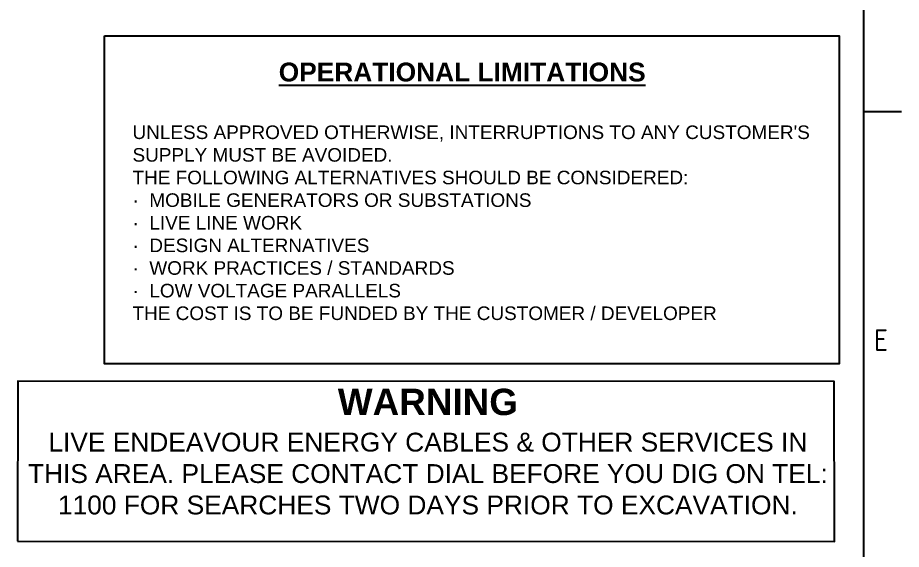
# Paper-space layout 'A2' of a CAD drawing. Header units: metres, sheet in millimetres. Extents: x -21 to 565, y 0 to 412.
# Drawn here: x 448.1 to 565.4, y 81.5 to 152 of the extents above; entities that cross this region are included whole.
import ezdxf
from ezdxf.enums import TextEntityAlignment as Align

# ---------------------------------------------------------------- set-up
doc = ezdxf.new("R2010")
doc.units = ezdxf.units.M
doc.layers.get('0').update_dxf_attribs({"color": 6})
doc.layers.add('Notes', color=7, linetype='Continuous')
doc.layers.add('SupportsUG_SP_EXT', color=7, linetype='Continuous')
doc.layers.get('0').freeze()
doc.styles.add('iecISOCP', font='isocp.shx')
doc.styles.get("Standard").update_dxf_attribs({"font": 'arial.ttf'})

# ---------------------------------------------------------------- blocks, each defined once
blk = doc.blocks.new('Note_Warning')
at = {"layer": 'Notes', "color": 0, "linetype": 'Continuous'}
blk.add_lwpolyline([(0, 0), (108.42, -0.04), (108.37, 21.2), (0.02, 21.22)], close=True, dxfattribs=at)
at = {"layer": 'Notes', "color": 0, "linetype": 'Continuous', "insert": (54.44, 20.23), "char_height": 3.5, "width": 105.9, "attachment_point": 2, "style": 'iecISOCP'}
blk.add_mtext('{\\fArial|b1|i0|c0|p34;WARNING\\P\\fArial|b0|i0|c0|p34;\\H0.7143x;LIVE ENDEAVOUR ENERGY CABLES & OTHER SERVICES IN THIS AREA. PLEASE CONTACT DIAL BEFORE YOU DIG ON TEL: 1100 FOR SEARCHES TWO DAYS PRIOR TO EXCAVATION.}', dxfattribs=at)
blk = doc.blocks.new('Note_Operational Limitations')
at = {"layer": 'Notes', "linetype": 'Continuous', "lineweight": -3}
blk.add_lwpolyline([(0, 43.53), (97.49, 43.53), (97.49, 0), (0, 0)], close=True, dxfattribs=at)
at = {"layer": 'Notes', "linetype": 'Continuous', "lineweight": -3, "insert": (3.7, 39.97), "char_height": 2.50005, "width": 90.8, "attachment_point": 1}
blk.add_mtext("{\\fArial|b1|i0|c0|p34;                 \\C7;   \\LOPERATIONAL LIMITATIONS\\P\\P\\fArial|b0|i0|c0|p34;\\H0.72x;\\lUNLESS APPROVED OTHERWISE, INTERRUPTIONS TO ANY CUSTOMER'S SUPPLY MUST BE AVOIDED.\\PTHE FOLLOWING ALTERNATIVES SHOULD BE CONSIDERED:\\P·  MOBILE GENERATORS OR SUBSTATIONS\\P·  LIVE LINE WORK\\P·  DESIGN ALTERNATIVES\\P·  WORK PRACTICES / STANDARDS\\P·  LOW VOLTAGE PARALLELS\\PTHE COST IS TO BE FUNDED BY THE CUSTOMER / DEVELOPER}", dxfattribs=at)
blk = doc.blocks.new('A2_FRAME_TITLE')
at = {"layer": 'Notes', "color": 3}
blk.add_line((581.39, 407.42), (581.39, 5), dxfattribs=at)
at = {"layer": 'Notes', "color": 7}
blk.add_line((581.39, 139.56), (586.39, 139.56), dxfattribs=at)
blk.add_attdef('DRAFT_NUM', (24.44, 23.49), '', height=2.8, rotation=90)
at = {"layer": 'Notes', "color": 7, "style": 'iecISOCP'}
blk.add_text('E', height=2.88, dxfattribs=at).set_placement((582.77, 109.24), align=Align.MIDDLE_LEFT)
at = {"layer": 'Notes', "color": 7, "style": 'iecISOCP', "flags": 8}
blk.add_attdef('VERSION_NO', text='', height=2.5, rotation=90, dxfattribs=at).set_placement((154.95, 42.84), align=Align.MIDDLE_CENTER)
at = {"layer": 'Notes', "color": 7, "style": 'iecISOCP'}
for tag, p in [('CAP_NO', (274.43, 43.02)), ('IE_NUM', (274.43, 37.38)), ('GEN_WO', (217.74, 31.2)), ('HV_SWITCH', (274.43, 31.2)), ('OH_WO', (217.74, 25.1)), ('UBD_REF', (274.43, 25.1)), ('UG_WO', (217.74, 19.49)), ('GIS_MAP_No', (274.43, 19.49)), ('SUB_WO', (217.74, 13.64)), ('HV_OP_DIAG', (274.43, 13.64)), ('LGA', (274.43, 7.06))]:
    blk.add_attdef(tag, p, '', height=2.5, dxfattribs=at)
at = {"layer": 'Notes', "color": 2, "style": 'iecISOCP'}
for tag, p in [('T1', (441.71, 33.55)), ('T2', (441.71, 28.43)), ('T3', (441.71, 23.01)), ('T4', (441.4, 17.78)), ('T5', (441.4, 12.35)), ('T6', (441.4, 7.09))]:
    blk.add_attdef(tag, text='', height=3.5, dxfattribs=at).set_placement(p, align=Align.CENTER)
at = {"layer": 'Notes', "color": 7, "style": 'iecISOCP'}
for tag, p in [('scale', (324.78, 31.98)), ('DRAWN', (324.78, 24.31)), ('DATE', (324.78, 16.26)), ('DESIGN', (362.64, 8.29)), ('CHD', (324.78, 7.75))]:
    blk.add_attdef(tag, text='', height=2.5, dxfattribs=at).set_placement(p, align=Align.CENTER)
at = {"layer": 'Notes', "color": 4, "style": 'iecISOCP'}
blk.add_attdef('NUM', text='', height=7, dxfattribs=at).set_placement((549.94, 16.48), align=Align.CENTER)
at = {"layer": 'Notes', "color": 1, "style": 'iecISOCP'}
blk.add_attdef('REV', text='', height=5, dxfattribs=at).set_placement((576.56, 16.48), align=Align.CENTER)
at = {"layer": 'Notes', "color": 7, "style": 'iecISOCP'}
for tag, p in [('NS', (548.07, 7.5)), ('SHTS', (562.68, 7.5))]:
    blk.add_attdef(tag, text='', height=2.5, dxfattribs=at).set_placement(p, align=Align.MIDDLE)
at = {"layer": 'Notes', "style": 'iecISOCP'}
blk.add_attdef('ExportID', (4.99, 1.62), '', height=2.5, dxfattribs=at)
at = {"layer": 'Notes', "style": 'iecISOCP', "flags": 1}
for tag, p in [('ProjectNumber', (23.01, -7.98)), ('DrawingNumber', (42.02, -7.98)), ('ExportUserName', (104.82, -7.69)), ('GIS_SUCCESS', (157.54, -7.98)), ('CAD_SUCCESS', (175.98, -7.98)), ('ExportAreaOfInterest', (260.42, -7.82)), ('ProjectType', (6.3, -8.26)), ('ProjectDescription', (60.75, -8.26)), ('ExportDate', (86.99, -8.34)), ('DesignerCompanyName', (128.16, -8.26)), ('Comments', (223.32, -8.34)), ('ExportCategories', (243.1, -8.34))]:
    blk.add_attdef(tag, p, '', height=1, dxfattribs=at)
at = {"layer": 'Notes', "color": 7, "style": 'iecISOCP', "flags": 1}
blk.add_attdef('DEPOTCODE', (200.33, -8.34), '', height=1, dxfattribs=at)

psp = doc.layouts.new('A2')

# ---------------------------------------------------------------- block references
at = {"layer": 'Notes', "color": 7}
psp.add_blockref('Note_Operational Limitations', (459.66, 106.08), dxfattribs=at)
at = {"layer": 'Notes'}
psp.add_blockref('Note_Warning', (448.12, 82.57), dxfattribs=at)
at = {"layer": 'SupportsUG_SP_EXT'}
psp.add_blockref('A2_FRAME_TITLE', (-21, 0), dxfattribs=at)

doc.saveas('drawing.dxf')
